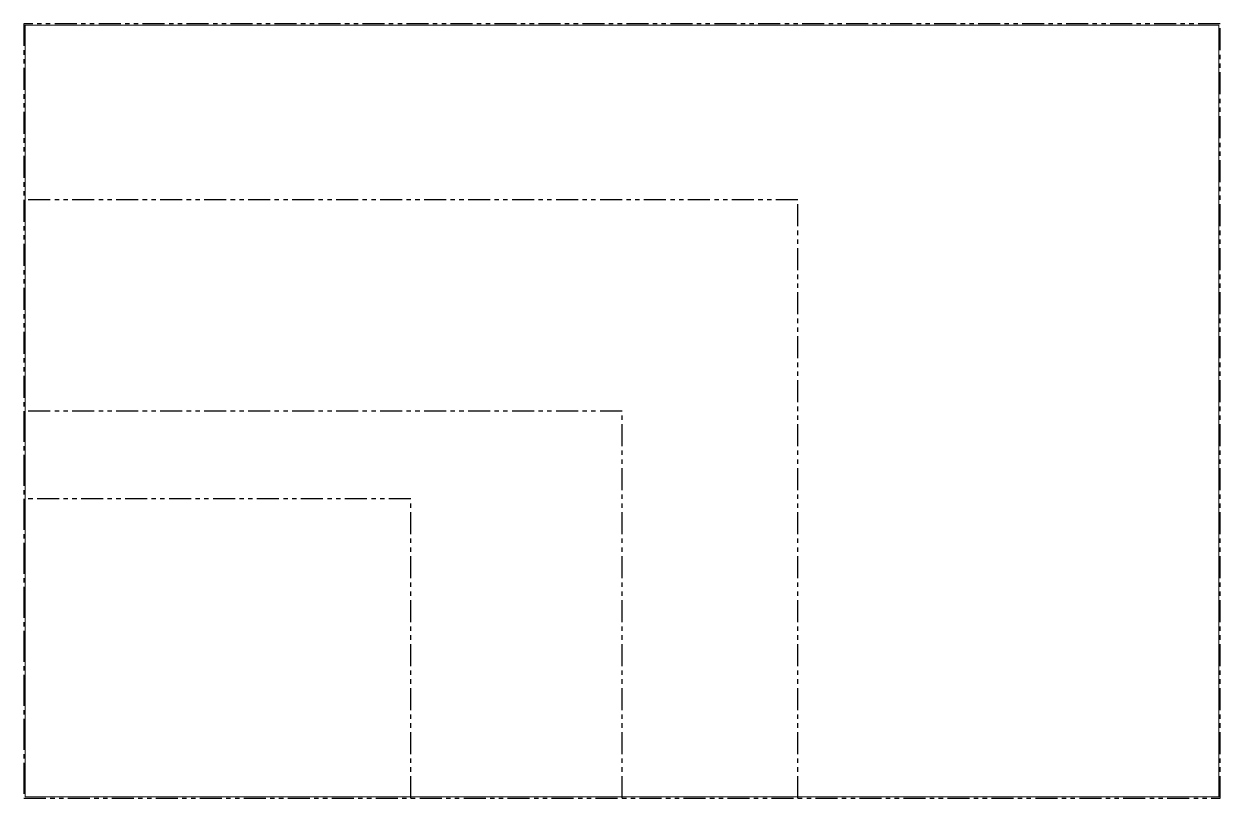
# Paper-space layout 'ANSI D' of a CAD drawing. Header units: inches. Extents: x 0 to 34, y 0 to 22.
import ezdxf

# ---------------------------------------------------------------- set-up
doc = ezdxf.new("R2010")
doc.units = ezdxf.units.IN
doc.header["$MEASUREMENT"] = 0
doc.linetypes.add('PHANTOM2', pattern=[1.25, 0.625, -0.125, 0.125, -0.125, 0.125, -0.125])
doc.layers.add('A.240_NON-PLOTTING', color=240, linetype='Continuous', plot=False)

# ---------------------------------------------------------------- blocks, each defined once
blk = doc.blocks.new('ANSI paper sizes A-D')
at = {"layer": 'A.240_NON-PLOTTING', "color": 255, "linetype": 'ByBlock'}
for points in [[(0, 0), (34, 0), (34, 22), (0, 22)], [(0, 0), (22, 0), (22, 17), (0, 17)], [(0, 0), (17, 0), (17, 11), (0, 11)], [(0, 0), (11, 0), (11, 8.5), (0, 8.5)]]:
    blk.add_lwpolyline(points, close=True, dxfattribs=at)

psp = doc.layouts.new('ANSI D')

# ---------------------------------------------------------------- block references
at = {"layer": 'A.240_NON-PLOTTING', "linetype": 'PHANTOM2'}
psp.add_blockref('ANSI paper sizes A-D', (0, 0), dxfattribs=at)

# ---------------------------------------------------------------- viewports
at = {"layer": 'A.240_NON-PLOTTING', "color": 255}
psp.add_viewport(center=(17, 11), size=(33.937, 21.93728), view_center_point=(17, 11), view_height=21.93728, dxfattribs=at)

doc.saveas('drawing.dxf')
